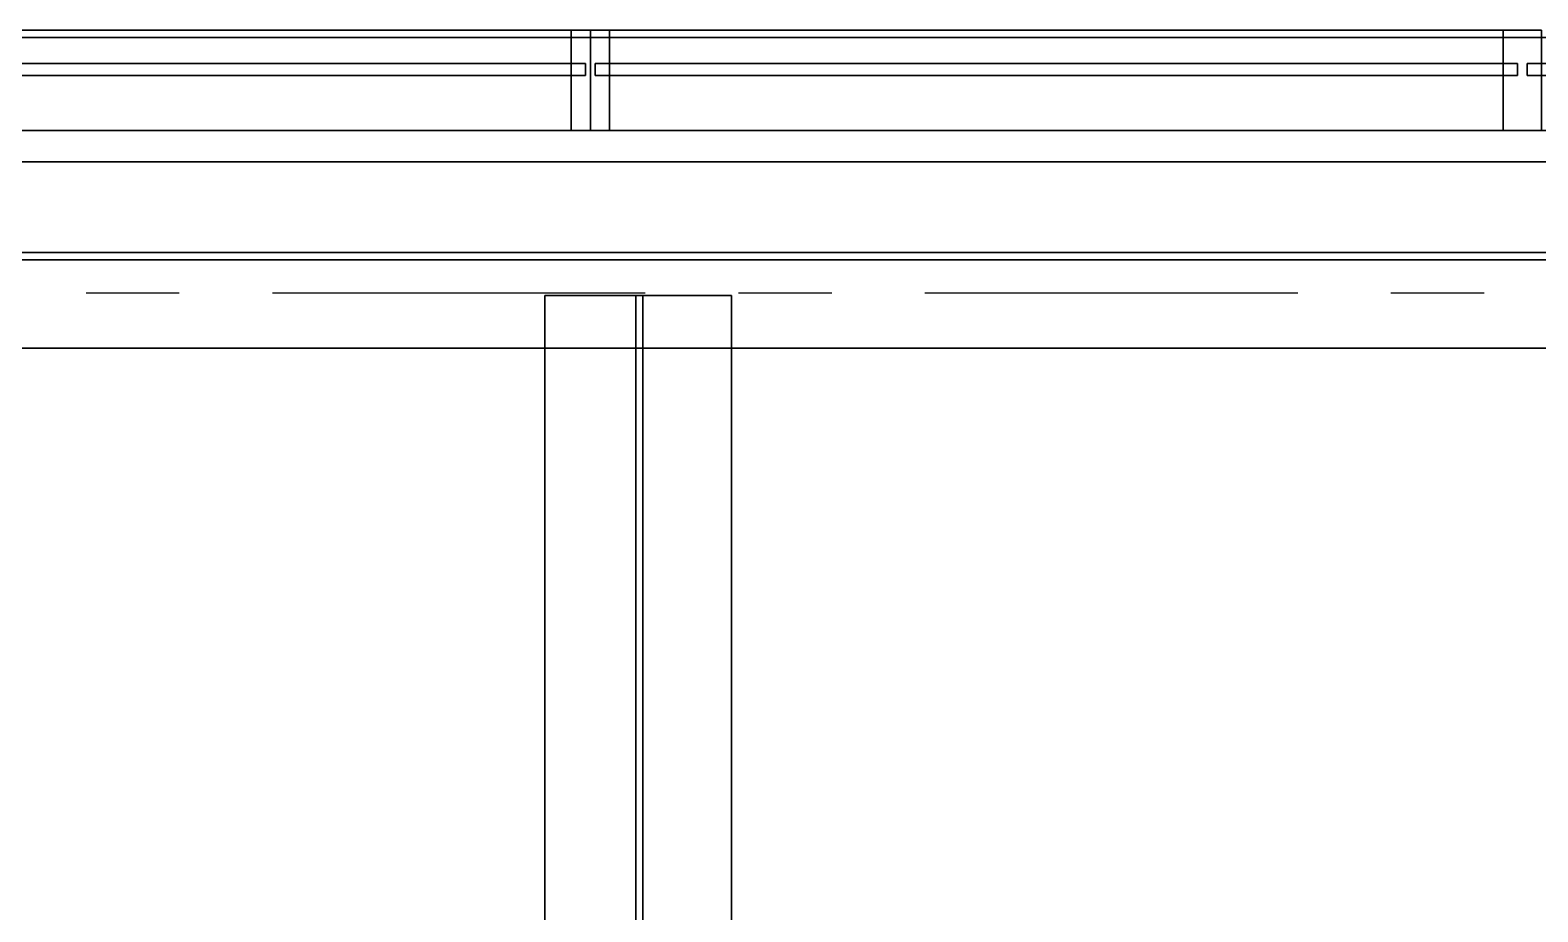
# Model space of a CAD drawing. Header units: metres. Extents: x 114 to 218, y 8 to 180.
# Drawn here: x 149.88 to 159.58, y 158.05 to 163.72 of the extents above; entities that cross this region are included whole.
import ezdxf

# ---------------------------------------------------------------- set-up
doc = ezdxf.new("R2010")
doc.units = ezdxf.units.M
doc.header["$MEASUREMENT"] = 0
for name, color, linetype in [('A-2D-GLAZ', 7, 'Continuous'), ('A-2D-GLAZ-CWMG', 7, 'Continuous'), ('A-3D-GLAZ-CURT', 7, 'Continuous'), ('A-3D-GLAZ-CWMG', 7, 'Continuous'), ('A_GRID', 7, 'Continuous'), ('S-3D-BEAM', 7, 'Continuous'), ('S-3D-SLAB', 7, 'Continuous'), ('S-3D-WALL', 7, 'Continuous')]:
    doc.layers.add(name, color=color, linetype=linetype)

msp = doc.modelspace()

# ---------------------------------------------------------------- linework, layer by layer
at = {"layer": 'A-2D-GLAZ', "color": 9, "true_color": 0xbababa}
for points in [[(147.5158, 163.4257), (153.4532, 163.4257), (153.4532, 163.5026), (147.5158, 163.5026), (147.5158, 163.4257)], [(153.5147, 163.4257), (159.4521, 163.4257), (159.4521, 163.5026), (153.5147, 163.5026), (153.5147, 163.4257)], [(159.5136, 163.4257), (163.9589, 163.4257), (163.9589, 163.5026), (159.5136, 163.5026), (159.5136, 163.4257)]]:
    msp.add_lwpolyline(points, dxfattribs=at)
at = {"layer": 'A-2D-GLAZ-CWMG', "color": 9, "true_color": 0xbababa}
for points in [[(131.1189, 163.7179), (153.3609, 163.7179)], [(153.607, 163.0719), (153.607, 163.7179), (153.3609, 163.7179), (153.3609, 163.0719)], [(153.607, 163.7179), (159.3598, 163.7179)], [(159.6059, 163.0719), (159.6059, 163.7179), (159.3598, 163.7179), (159.3598, 163.0719)], [(153.6685, 163.0719), (153.7454, 163.0719)]]:
    msp.add_lwpolyline(points, dxfattribs=at)
at = {"layer": 'A-3D-GLAZ-CURT', "color": 131, "true_color": 0x7fffff}
for points in [[(153.4532, 163.4257), (147.5158, 163.4257), (153.4532, 163.4257), (153.4532, 163.5026), (147.5158, 163.5026), (147.5158, 163.4257), (147.5158, 163.5026), (153.4532, 163.5026), (153.4532, 163.4257)], [(153.4532, 163.5026), (153.4532, 163.5026)], [(153.4532, 163.5026), (153.4532, 163.5026)], [(159.4521, 163.4257), (153.5147, 163.4257), (159.4521, 163.4257), (159.4521, 163.5026), (153.5147, 163.5026), (153.5147, 163.4257), (153.5147, 163.5026), (159.4521, 163.5026), (159.4521, 163.4257)], [(153.5147, 163.5026), (153.5147, 163.5026)], [(153.5147, 163.5026), (153.5147, 163.5026)], [(159.4521, 163.5026), (159.4521, 163.5026)], [(159.4521, 163.5026), (159.4521, 163.5026)], [(163.9589, 163.4257), (159.5136, 163.4257), (163.9589, 163.4257), (163.9589, 163.5026), (159.5136, 163.5026), (159.5136, 163.4257), (159.5136, 163.5026), (163.9589, 163.5026), (163.9589, 163.4257)], [(159.5136, 163.5026), (159.5136, 163.5026)], [(159.5136, 163.5026), (159.5136, 163.5026)], [(153.4532, 163.4257), (153.4532, 163.4257)], [(153.5147, 163.4257), (153.5147, 163.4257)], [(153.5147, 163.4257), (153.5147, 163.4257)], [(159.4521, 163.4257), (159.4521, 163.4257)], [(159.5136, 163.4257), (159.5136, 163.4257)], [(159.5136, 163.4257), (159.5136, 163.4257)]]:
    msp.add_lwpolyline(points, dxfattribs=at)
at = {"layer": 'A-3D-GLAZ-CWMG', "color": 8, "true_color": 0x808080}
for points in [[(147.4851, 163.0719), (153.4839, 163.0719), (153.4839, 163.7179)], [(147.4851, 163.7179), (147.4851, 163.0719), (153.4839, 163.0719)], [(153.4839, 163.7179), (147.4851, 163.7179), (153.4839, 163.7179)], [(153.3609, 163.7179), (147.6081, 163.7179)], [(147.6081, 163.7179), (153.3609, 163.7179)], [(153.3609, 163.7179), (153.3609, 163.0719), (153.3609, 163.7179)], [(153.3609, 163.7179), (153.3609, 163.7179)], [(153.3609, 163.7179), (153.3609, 163.7179)], [(153.607, 163.7179), (153.3609, 163.7179), (153.3609, 163.0719), (153.607, 163.0719), (153.607, 163.7179), (153.607, 163.0719), (153.3609, 163.0719), (153.3609, 163.7179), (153.607, 163.7179)], [(153.3609, 163.7179), (153.3609, 163.7179)], [(153.4839, 163.0719), (153.4839, 163.7179)], [(153.4839, 163.7179), (153.4839, 163.7179)], [(159.3598, 163.0719), (153.4839, 163.0719), (153.4839, 163.7179), (153.4839, 163.0719), (159.3598, 163.0719)], [(159.3598, 163.7179), (153.4839, 163.7179), (159.3598, 163.7179), (159.3598, 163.0719), (159.3598, 163.7179)], [(153.4839, 163.7179), (153.4839, 163.7179)], [(153.4839, 163.7179), (153.4839, 163.7179)], [(159.3598, 163.7179), (153.607, 163.7179)], [(153.607, 163.7179), (159.3598, 163.7179)], [(153.607, 163.7179), (153.607, 163.0719), (153.607, 163.7179)], [(153.607, 163.7179), (153.607, 163.7179)], [(153.607, 163.7179), (153.607, 163.7179)], [(159.3598, 163.7179), (159.3598, 163.0719), (159.3598, 163.7179)], [(159.3598, 163.7179), (159.3598, 163.7179)], [(159.3598, 163.7179), (159.3598, 163.7179)], [(159.6059, 163.7179), (159.3598, 163.7179), (159.3598, 163.0719), (159.6059, 163.0719), (159.6059, 163.7179), (159.6059, 163.0719), (159.3598, 163.0719), (159.3598, 163.7179), (159.6059, 163.7179)], [(159.3598, 163.7179), (159.3598, 163.7179)], [(159.3598, 163.7179), (159.3598, 163.7179)], [(153.3609, 163.0719), (147.6081, 163.0719)], [(153.3609, 163.0719), (147.6081, 163.0719)], [(153.3609, 163.0719), (153.3609, 163.0719)], [(153.3609, 163.0719), (153.3609, 163.0719)], [(153.3609, 163.0719), (153.3609, 163.0719)], [(153.3609, 163.0719), (153.3609, 163.0719)], [(153.4839, 163.0719), (153.4839, 163.0719)], [(153.4839, 163.0719), (153.4839, 163.0719)], [(153.4839, 163.0719), (153.4839, 163.0719)], [(153.4839, 163.0719), (153.4839, 163.0719)], [(153.4839, 163.0719), (153.4839, 163.0719)], [(159.3598, 163.0719), (153.607, 163.0719)], [(159.3598, 163.0719), (153.607, 163.0719)], [(153.607, 163.0719), (153.607, 163.0719)], [(153.607, 163.0719), (153.607, 163.0719)], [(153.607, 163.0719), (153.607, 163.0719)], [(153.607, 163.0719), (153.607, 163.0719)], [(159.3598, 163.0719), (159.3598, 163.0719)], [(159.3598, 163.0719), (159.3598, 163.0719)], [(159.3598, 163.0719), (159.3598, 163.0719)], [(159.3598, 163.0719), (159.3598, 163.0719)], [(159.3598, 163.0719), (159.3598, 163.0719)], [(159.3598, 163.0719), (159.3598, 163.0719)]]:
    msp.add_lwpolyline(points, dxfattribs=at)
at = {"layer": 'A_GRID', "color": 1, "true_color": 0xff0000}
for points in [[(150.8383, 162.0259), (150.2384, 162.0259)], [(153.8377, 162.0259), (151.4382, 162.0259)], [(155.0375, 162.0259), (154.4376, 162.0259)], [(158.0369, 162.0259), (155.6374, 162.0259)], [(159.2367, 162.0259), (158.6368, 162.0259)]]:
    msp.add_lwpolyline(points, dxfattribs=at)
at = {"layer": 'S-3D-BEAM', "color": 4, "true_color": 0x00ffff}
for points in [[(201.7979, 162.8719), (201.7979, 161.6721), (201.7979, 161.6721), (129.7961, 161.6721), (129.7961, 162.8719), (201.7979, 162.8719)], [(129.7961, 162.8719), (201.7979, 162.8719), (129.7961, 162.8719)], [(201.7979, 162.2874), (201.7979, 162.8719), (201.7979, 162.8719), (129.7961, 162.8719), (129.7961, 162.2874), (201.7979, 162.2874)], [(201.7979, 162.8719), (201.7979, 162.2874), (201.7979, 162.2874), (129.7961, 162.2874), (129.7961, 162.8719), (201.7979, 162.8719)], [(129.7961, 162.8719), (201.7979, 162.8719), (129.7961, 162.8719)], [(201.7979, 161.6721), (201.7979, 162.8719), (201.7979, 162.8719), (129.7961, 162.8719), (129.7961, 161.6721), (201.7979, 161.6721)], [(201.7979, 162.2413), (201.7979, 161.6721), (201.7979, 162.2413), (201.7979, 162.2413), (129.7961, 162.2413), (129.7961, 161.6721), (201.7979, 161.6721), (201.7979, 162.8719), (201.7979, 162.2874)], [(129.7961, 162.2874), (201.7979, 162.2874), (129.7961, 162.2874)], [(201.7979, 162.2413), (201.7979, 161.6721), (201.7979, 161.6721), (129.7961, 161.6721), (129.7961, 162.2413), (201.7979, 162.2413)], [(129.7961, 162.2413), (201.7979, 162.2413), (129.7961, 162.2413)], [(153.1917, 162.0105), (154.3915, 162.0105), (154.3915, 162.0105), (154.3915, 109.4666), (153.1917, 109.4666), (153.1917, 162.0105)], [(153.1917, 109.4666), (153.1917, 162.0105), (153.1917, 109.4666)], [(153.7762, 162.0105), (153.1917, 162.0105), (153.1917, 162.0105), (153.1917, 109.4666), (153.7762, 109.4666), (153.7762, 162.0105)], [(153.1917, 162.0105), (153.7762, 162.0105), (153.7762, 162.0105), (153.7762, 109.4666), (153.1917, 109.4666), (153.1917, 162.0105)], [(153.1917, 109.4666), (153.1917, 162.0105), (153.1917, 109.4666)], [(154.3915, 162.0105), (153.1917, 162.0105), (153.1917, 162.0105), (153.1917, 109.4666), (154.3915, 109.4666), (154.3915, 162.0105)], [(153.8223, 162.0105), (154.3915, 162.0105), (153.8223, 162.0105), (153.8223, 162.0105), (153.8223, 109.4666), (154.3915, 109.4666), (154.3915, 162.0105), (154.3915, 162.0105), (153.1917, 162.0105), (153.7762, 162.0105)], [(153.7762, 162.0105), (153.1917, 162.0105), (153.1917, 162.0105), (154.3915, 162.0105), (153.8223, 162.0105)], [(153.7762, 109.4666), (153.7762, 162.0105), (153.7762, 109.4666)], [(153.7762, 162.0105), (153.7762, 162.0105)], [(153.8223, 162.0105), (154.3915, 162.0105), (154.3915, 162.0105), (154.3915, 109.4666), (153.8223, 109.4666), (153.8223, 162.0105)], [(153.8223, 109.4666), (153.8223, 162.0105), (153.8223, 109.4666)], [(153.8223, 162.0105), (153.8223, 162.0105)], [(154.3915, 109.4666), (154.3915, 162.0105), (154.3915, 109.4666)], [(154.3915, 109.4666), (154.3915, 162.0105), (154.3915, 109.4666)], [(154.3915, 162.0105), (154.3915, 162.0105)], [(129.7961, 161.6721), (201.7979, 161.6721), (129.7961, 161.6721)], [(129.7961, 161.6721), (201.7979, 161.6721), (129.7961, 161.6721)]]:
    msp.add_lwpolyline(points, dxfattribs=at)
at = {"layer": 'S-3D-SLAB', "color": 51, "true_color": 0xffff7f}
for points in [[(126.489, 163.0719), (202.5978, 163.0719), (202.5978, 106.8671)], [(126.489, 23.4674), (126.489, 163.0719), (202.5978, 163.0719), (202.5978, 106.8671), (197.5064, 106.8671), (197.5064, 104.4983), (198.1063, 104.4983), (198.1063, 100.4837), (197.5064, 100.4837), (197.5064, 79.6722), (202.5978, 79.6722), (202.5978, 23.4674), (126.489, 23.4674)]]:
    msp.add_lwpolyline(points, dxfattribs=at)
at = {"layer": 'S-3D-WALL', "color": 81, "true_color": 0x9fff7f}
for points in [[(202.5978, 23.4674), (126.489, 23.4674), (126.489, 22.8675), (203.1977, 22.8675), (203.1977, 80.2721), (198.1063, 80.2721), (198.1063, 106.2672), (203.1977, 106.2672), (203.1977, 163.6718), (126.489, 163.6718), (126.489, 163.0719)], [(126.489, 163.6718), (203.1977, 163.6718)], [(126.489, 22.8675), (126.489, 23.4674), (202.5978, 23.4674), (202.5978, 79.6722), (197.5064, 79.6722), (197.5064, 106.8671), (202.5978, 106.8671), (202.5978, 163.0719), (126.489, 163.0719), (126.489, 163.6718), (126.489, 163.6718)], [(202.3978, 23.6673), (126.489, 23.6673), (126.489, 22.8675), (203.1977, 22.8675), (203.1977, 80.2721), (198.1063, 80.2721), (198.1063, 106.2672), (203.1977, 106.2672), (203.1977, 163.6718), (126.489, 163.6718), (126.489, 162.8719)], [(126.489, 163.6718), (203.1977, 163.6718)], [(126.489, 22.8675), (126.489, 23.6673), (202.3978, 23.6673), (202.3978, 79.4722), (197.2911, 79.4722), (197.2911, 107.067), (202.3978, 107.067), (202.3978, 162.8719), (126.489, 162.8719), (126.489, 163.6718), (126.489, 163.6718)], [(126.489, 163.0719), (202.5978, 163.0719)], [(126.489, 162.8719), (202.3978, 162.8719)]]:
    msp.add_lwpolyline(points, dxfattribs=at)

doc.saveas('drawing.dxf')
